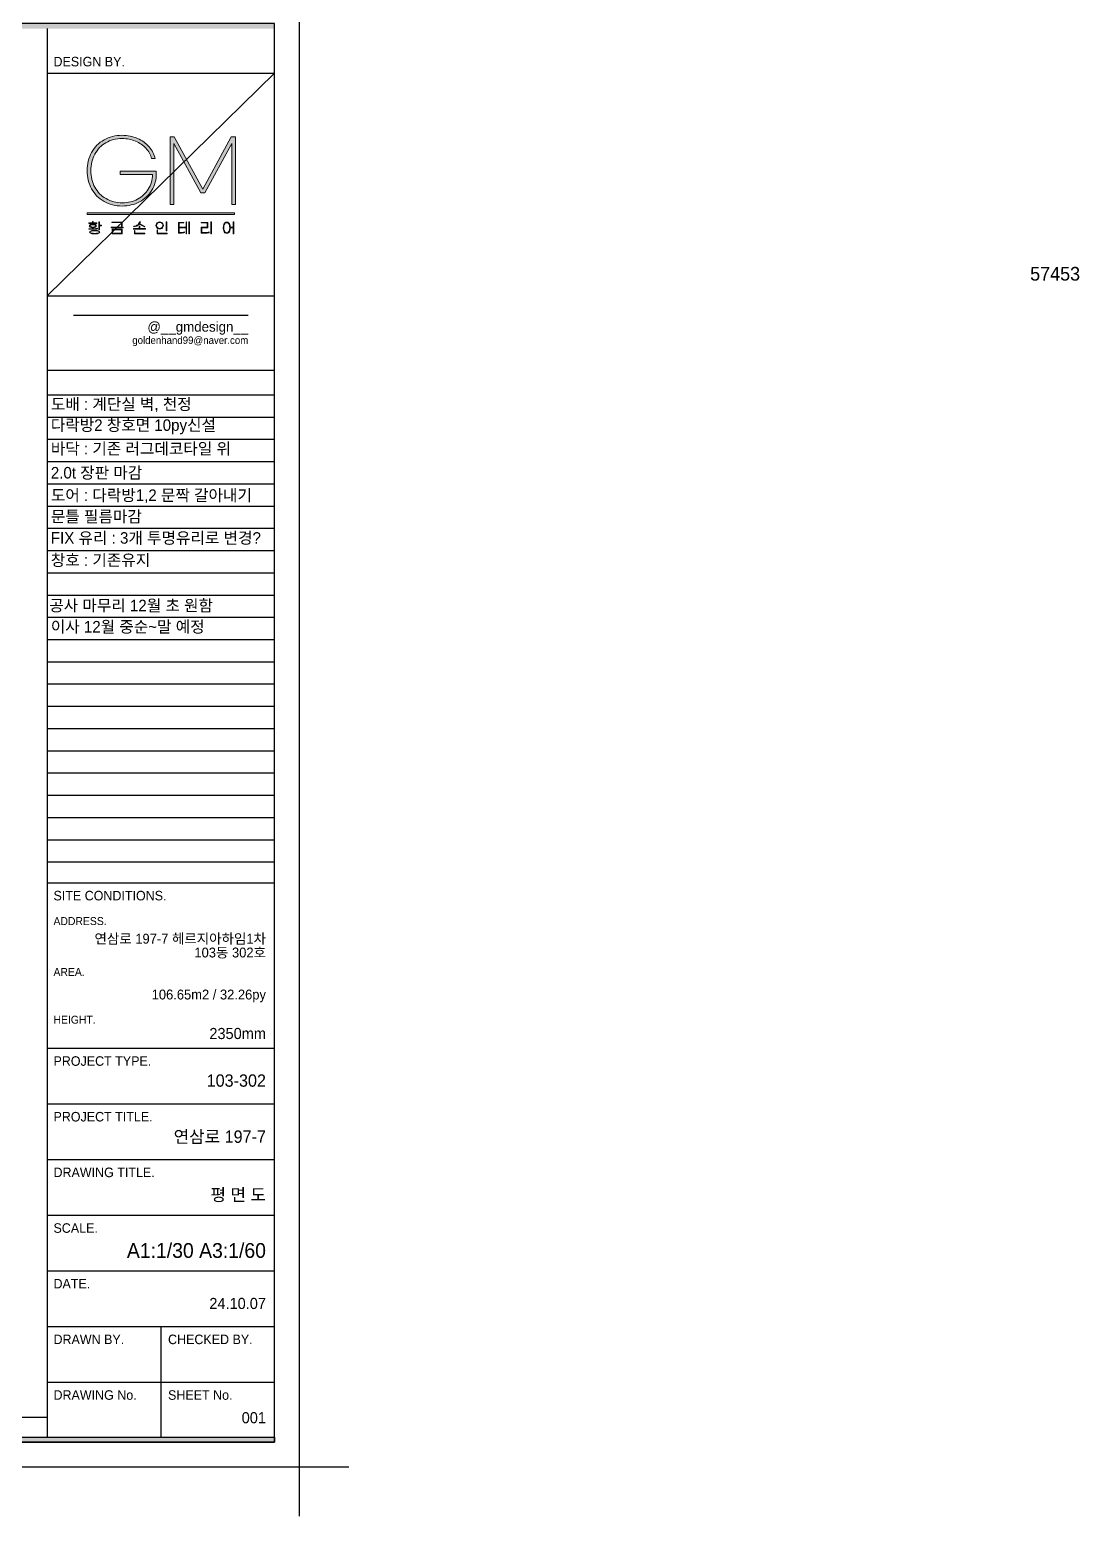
# Model space of a CAD drawing. Extents: x 11416736 to 11582377, y -14295679 to -14163266.
# Drawn here: x 11468621 to 11481367, y -14207436 to -14189391 of the extents above; entities that cross this region are included whole.
import ezdxf
from ezdxf.enums import TextEntityAlignment as Align

# ---------------------------------------------------------------- set-up
doc = ezdxf.new("R2010")
doc.units = 0
doc.header["$LTSCALE"] = 50
doc.header["$MEASUREMENT"] = 0
doc.layers.get('DEFPOINTS').update_dxf_attribs({"linetype": 'CONTINUOUS'})
for name, color, linetype in [('0-ELC TEXT', 7, 'CONTINUOUS'), ('03-TEXT', 3, 'CONTINUOUS'), ('_U+B808_U+C774_U+C5B4 2', 7, 'CONTINUOUS'), ('F-SYM', 7, 'CONTINUOUS'), ('FORM(YOURNAME)-11', 1, 'CONTINUOUS'), ('FORM(YOURNAME)-11 @ 1', 1, 'CONTINUOUS'), ('도면층4', 4, 'CONTINUOUS')]:
    doc.layers.add(name, color=color, linetype=linetype)
doc.styles.add('YOURNAME', font='HY울릉도M.TTF')
doc.styles.add('코레일둥고', font='Korail_Round_Gothic_Medium.ttf')

# ---------------------------------------------------------------- blocks, each defined once
blk = doc.blocks.new('block 29')
at = {"layer": '_U+B808_U+C774_U+C5B4 2'}
h = blk.add_hatch(color=35, dxfattribs=at)
h.dxf.hatch_style = 2
edge = h.paths.add_edge_path()
edge.add_spline(control_points=[(626.29, -130.32), (626.06, -130.35), (625.8, -130.36), (625.5, -130.36), (625.5, -130.36), (624.38, -130.36), (624.38, -130.36), (624.38, -130.36), (624.38, -130.21), (624.38, -130.21), (624.38, -130.21), (625.42, -130.21), (625.42, -130.21), (625.42, -130.21), (625.42, -129.89), (625.42, -129.89), (625.16, -129.88), (624.96, -129.84), (624.81, -129.76), (624.66, -129.68), (624.58, -129.57), (624.58, -129.44), (624.58, -129.3), (624.66, -129.19), (624.83, -129.1), (625, -129.02), (625.22, -128.98), (625.5, -128.98), (625.79, -128.98), (626.01, -129.02), (626.18, -129.1), (626.34, -129.19), (626.43, -129.3), (626.43, -129.44), (626.43, -129.57), (626.35, -129.68), (626.2, -129.76), (626.05, -129.84), (625.84, -129.89), (625.58, -129.89), (625.58, -129.89), (625.58, -130.21), (625.58, -130.21), (626.18, -130.2), (626.58, -130.16), (626.78, -130.07), (626.78, -130.07), (626.78, -130.22), (626.78, -130.22), (626.68, -130.27), (626.51, -130.3), (626.29, -130.32)], knot_values=[0, 0, 0, 0, 1, 1, 1, 2, 2, 2, 3, 3, 3, 4, 4, 4, 5, 5, 5, 6, 6, 6, 7, 7, 7, 8, 8, 8, 9, 9, 9, 10, 10, 10, 11, 11, 11, 12, 12, 12, 13, 13, 13, 14, 14, 14, 15, 15, 15, 16, 16, 16, 17, 17, 17, 17], degree=3, periodic=0)
h.paths.add_polyline_path([(626.62, -128.8), (624.41, -128.8), (624.41, -128.65), (625.41, -128.65), (625.41, -128.24), (625.58, -128.24), (625.58, -128.65), (626.62, -128.65)])
edge = h.paths.add_edge_path()
edge.add_spline(control_points=[(626.98, -130.76), (627.24, -130.83), (627.37, -130.96), (627.37, -131.13), (627.37, -131.3), (627.24, -131.42), (626.98, -131.5), (626.72, -131.57), (626.39, -131.61), (626, -131.61), (625.61, -131.61), (625.28, -131.57), (625.02, -131.5), (624.76, -131.42), (624.63, -131.3), (624.63, -131.13), (624.63, -130.96), (624.76, -130.83), (625.02, -130.76), (625.28, -130.68), (625.61, -130.65), (626, -130.65), (626.39, -130.65), (626.72, -130.68), (626.98, -130.76)], knot_values=[0, 0, 0, 0, 1, 1, 1, 2, 2, 2, 3, 3, 3, 4, 4, 4, 5, 5, 5, 6, 6, 6, 7, 7, 7, 8, 8, 8, 8], degree=3, periodic=0)
edge = h.paths.add_edge_path()
edge.add_spline(control_points=[(624.95, -129.67), (625.09, -129.72), (625.27, -129.75), (625.5, -129.75), (625.73, -129.75), (625.92, -129.72), (626.06, -129.67), (626.2, -129.61), (626.27, -129.53), (626.27, -129.44), (626.27, -129.34), (626.2, -129.27), (626.06, -129.21), (625.92, -129.15), (625.73, -129.13), (625.5, -129.13), (625.27, -129.13), (625.09, -129.15), (624.95, -129.21), (624.81, -129.27), (624.74, -129.34), (624.74, -129.44), (624.74, -129.53), (624.81, -129.61), (624.95, -129.67)], knot_values=[0, 0, 0, 0, 1, 1, 1, 2, 2, 2, 3, 3, 3, 4, 4, 4, 5, 5, 5, 6, 6, 6, 7, 7, 7, 8, 8, 8, 8], degree=3, periodic=0)
edge = h.paths.add_edge_path()
edge.add_spline(control_points=[(626.83, -131.38), (627.08, -131.33), (627.2, -131.25), (627.2, -131.13), (627.2, -131.01), (627.08, -130.92), (626.83, -130.87), (626.59, -130.82), (626.31, -130.79), (626, -130.79), (625.69, -130.79), (625.41, -130.82), (625.17, -130.87), (624.92, -130.92), (624.8, -131.01), (624.8, -131.13), (624.8, -131.25), (624.92, -131.33), (625.17, -131.38), (625.41, -131.44), (625.69, -131.46), (626, -131.46), (626.31, -131.46), (626.59, -131.44), (626.83, -131.38)], knot_values=[0, 0, 0, 0, 1, 1, 1, 2, 2, 2, 3, 3, 3, 4, 4, 4, 5, 5, 5, 6, 6, 6, 7, 7, 7, 8, 8, 8, 8], degree=3, periodic=0)
h.paths.add_polyline_path([(627.8, -129.28), (627.8, -129.43), (627.29, -129.43), (627.29, -130.53), (627.13, -130.53), (627.13, -128.32), (627.29, -128.32), (627.29, -129.28)])
h = blk.add_hatch(color=35, dxfattribs=at)
h.dxf.hatch_style = 2
h.paths.add_polyline_path([(639.69, -130.16), (639.69, -130.31), (636.44, -130.31), (636.44, -130.16), (637.98, -130.16), (637.98, -129.51), (638.15, -129.51), (638.15, -130.16)])
edge = h.paths.add_edge_path()
edge.add_spline(control_points=[(637.36, -129.47), (637.09, -129.61), (636.83, -129.68), (636.58, -129.68), (636.58, -129.68), (636.58, -129.53), (636.58, -129.53), (636.8, -129.52), (637.02, -129.46), (637.24, -129.35), (637.47, -129.24), (637.66, -129.08), (637.83, -128.89), (638, -128.7), (638.1, -128.49), (638.15, -128.26), (638.15, -128.26), (638.31, -128.28), (638.31, -128.28), (638.27, -128.46), (638.21, -128.63), (638.1, -128.79), (638.1, -128.79), (639.55, -129.58), (639.55, -129.58), (639.55, -129.58), (639.48, -129.71), (639.48, -129.71), (639.48, -129.71), (638.01, -128.93), (638.01, -128.93), (637.84, -129.15), (637.62, -129.33), (637.36, -129.47)], knot_values=[0, 0, 0, 0, 1, 1, 1, 2, 2, 2, 3, 3, 3, 4, 4, 4, 5, 5, 5, 6, 6, 6, 7, 7, 7, 8, 8, 8, 9, 9, 9, 10, 10, 10, 11, 11, 11, 11], degree=3, periodic=0)
h.paths.add_polyline_path([(636.86, -131.39), (639.51, -131.39), (639.51, -131.54), (636.7, -131.54), (636.7, -130.65), (636.86, -130.65)])
h = blk.add_hatch(color=35, dxfattribs=at)
h.dxf.hatch_style = 2
edge = h.paths.add_edge_path()
edge.add_spline(control_points=[(644.09, -128.5), (644.24, -128.59), (644.35, -128.7), (644.43, -128.84), (644.51, -128.98), (644.55, -129.14), (644.55, -129.31), (644.55, -129.49), (644.51, -129.65), (644.43, -129.79), (644.35, -129.93), (644.24, -130.04), (644.09, -130.13), (643.93, -130.21), (643.75, -130.25), (643.54, -130.25), (643.33, -130.25), (643.15, -130.21), (643, -130.13), (642.85, -130.04), (642.73, -129.93), (642.65, -129.79), (642.57, -129.65), (642.53, -129.49), (642.53, -129.31), (642.53, -129.14), (642.57, -128.98), (642.65, -128.84), (642.73, -128.7), (642.85, -128.59), (643, -128.5), (643.15, -128.42), (643.33, -128.38), (643.54, -128.38), (643.75, -128.38), (643.93, -128.42), (644.09, -128.5)], knot_values=[0, 0, 0, 0, 1, 1, 1, 2, 2, 2, 3, 3, 3, 4, 4, 4, 5, 5, 5, 6, 6, 6, 7, 7, 7, 8, 8, 8, 9, 9, 9, 10, 10, 10, 11, 11, 11, 12, 12, 12, 12], degree=3, periodic=0)
edge = h.paths.add_edge_path()
edge.add_spline(control_points=[(643.1, -128.62), (642.97, -128.69), (642.87, -128.78), (642.8, -128.9), (642.73, -129.02), (642.7, -129.16), (642.7, -129.31), (642.7, -129.47), (642.73, -129.61), (642.8, -129.73), (642.87, -129.85), (642.97, -129.94), (643.1, -130.01), (643.23, -130.07), (643.38, -130.11), (643.54, -130.11), (643.71, -130.11), (643.86, -130.07), (643.99, -130.01), (644.12, -129.94), (644.21, -129.85), (644.28, -129.73), (644.35, -129.61), (644.39, -129.47), (644.39, -129.31), (644.39, -129.16), (644.35, -129.02), (644.28, -128.9), (644.21, -128.78), (644.12, -128.69), (643.99, -128.62), (643.86, -128.56), (643.71, -128.52), (643.54, -128.52), (643.38, -128.52), (643.23, -128.56), (643.1, -128.62)], knot_values=[0, 0, 0, 0, 1, 1, 1, 2, 2, 2, 3, 3, 3, 4, 4, 4, 5, 5, 5, 6, 6, 6, 7, 7, 7, 8, 8, 8, 9, 9, 9, 10, 10, 10, 11, 11, 11, 12, 12, 12, 12], degree=3, periodic=0)
h.paths.add_polyline_path([(642.98, -131.39), (645.58, -131.39), (645.58, -131.54), (642.82, -131.54), (642.82, -130.53), (642.98, -130.53)])
h.paths.add_polyline_path([(645.45, -130.78), (645.29, -130.78), (645.29, -128.32), (645.45, -128.32)])
h = blk.add_hatch(color=35, dxfattribs=at)
h.dxf.hatch_style = 2
edge = h.paths.add_edge_path()
edge.add_spline(control_points=[(649.11, -131.24), (649.37, -131.24), (649.58, -131.22), (649.75, -131.19), (649.92, -131.17), (650.08, -131.12), (650.22, -131.05), (650.22, -131.05), (650.22, -131.21), (650.22, -131.21), (649.97, -131.33), (649.61, -131.39), (649.13, -131.39), (649.13, -131.39), (648.63, -131.39), (648.63, -131.39), (648.63, -131.39), (648.63, -128.48), (648.63, -128.48), (648.63, -128.48), (650.06, -128.48), (650.06, -128.48), (650.06, -128.48), (650.06, -128.63), (650.06, -128.63), (650.06, -128.63), (648.79, -128.63), (648.79, -128.63), (648.79, -128.63), (648.79, -129.81), (648.79, -129.81), (648.79, -129.81), (649.87, -129.81), (649.87, -129.81), (649.87, -129.81), (649.87, -129.96), (649.87, -129.96), (649.87, -129.96), (648.79, -129.96), (648.79, -129.96), (648.79, -129.96), (648.79, -131.24), (648.79, -131.24), (648.79, -131.24), (649.11, -131.24), (649.11, -131.24)], knot_values=[0, 0, 0, 0, 1, 1, 1, 2, 2, 2, 3, 3, 3, 4, 4, 4, 5, 5, 5, 6, 6, 6, 7, 7, 7, 8, 8, 8, 9, 9, 9, 10, 10, 10, 11, 11, 11, 12, 12, 12, 13, 13, 13, 14, 14, 14, 15, 15, 15, 15], degree=3, periodic=0)
h.paths.add_polyline_path([(650.64, -128.35), (650.8, -128.35), (650.8, -131.56), (650.64, -131.56), (650.64, -129.94), (650.06, -129.94), (650.06, -129.79), (650.64, -129.79)])
h.paths.add_polyline_path([(651.57, -128.32), (651.57, -131.62), (651.41, -131.62), (651.41, -128.32)])
h = blk.add_hatch(color=35, dxfattribs=at)
h.dxf.hatch_style = 2
edge = h.paths.add_edge_path()
edge.add_spline(control_points=[(656.55, -129.97), (656.55, -129.97), (654.9, -129.97), (654.9, -129.97), (654.9, -129.97), (654.9, -131.24), (654.9, -131.24), (654.9, -131.24), (656.08, -131.24), (656.08, -131.24), (656.23, -131.24), (656.39, -131.22), (656.55, -131.19), (656.7, -131.17), (656.83, -131.13), (656.93, -131.08), (656.93, -131.08), (656.93, -131.23), (656.93, -131.23), (656.83, -131.28), (656.71, -131.32), (656.55, -131.34), (656.4, -131.37), (656.24, -131.39), (656.08, -131.39), (656.08, -131.39), (654.74, -131.39), (654.74, -131.39), (654.74, -131.39), (654.74, -129.82), (654.74, -129.82), (654.74, -129.82), (656.39, -129.82), (656.39, -129.82), (656.39, -129.82), (656.39, -128.63), (656.39, -128.63), (656.39, -128.63), (654.73, -128.63), (654.73, -128.63), (654.73, -128.63), (654.73, -128.48), (654.73, -128.48), (654.73, -128.48), (656.55, -128.48), (656.55, -128.48), (656.55, -128.48), (656.55, -129.97), (656.55, -129.97)], knot_values=[0, 0, 0, 0, 1, 1, 1, 2, 2, 2, 3, 3, 3, 4, 4, 4, 5, 5, 5, 6, 6, 6, 7, 7, 7, 8, 8, 8, 9, 9, 9, 10, 10, 10, 11, 11, 11, 12, 12, 12, 13, 13, 13, 14, 14, 14, 15, 15, 15, 16, 16, 16, 16], degree=3, periodic=0)
h.paths.add_polyline_path([(657.51, -131.62), (657.34, -131.62), (657.34, -128.32), (657.51, -128.32)])
h = blk.add_hatch(color=35, dxfattribs=at)
h.dxf.hatch_style = 2
edge = h.paths.add_edge_path()
edge.add_spline(control_points=[(663.56, -128.32), (663.56, -128.32), (663.56, -131.62), (663.56, -131.62), (663.56, -131.62), (663.4, -131.62), (663.4, -131.62), (663.4, -131.62), (663.4, -129.94), (663.4, -129.94), (663.4, -129.94), (662.6, -129.94), (662.6, -129.94), (662.6, -130.27), (662.56, -130.54), (662.48, -130.77), (662.4, -130.99), (662.29, -131.16), (662.14, -131.27), (662, -131.38), (661.84, -131.43), (661.65, -131.43), (661.47, -131.43), (661.3, -131.38), (661.16, -131.27), (661.02, -131.16), (660.91, -130.99), (660.82, -130.76), (660.74, -130.54), (660.7, -130.26), (660.7, -129.93), (660.7, -129.6), (660.74, -129.33), (660.82, -129.1), (660.91, -128.88), (661.02, -128.71), (661.16, -128.6), (661.3, -128.49), (661.47, -128.43), (661.65, -128.43), (661.83, -128.43), (661.99, -128.48), (662.13, -128.58), (662.26, -128.68), (662.37, -128.83), (662.46, -129.04), (662.54, -129.24), (662.59, -129.5), (662.6, -129.79), (662.6, -129.79), (663.4, -129.79), (663.4, -129.79), (663.4, -129.79), (663.4, -128.32), (663.4, -128.32), (663.4, -128.32), (663.56, -128.32), (663.56, -128.32)], knot_values=[0, 0, 0, 0, 1, 1, 1, 2, 2, 2, 3, 3, 3, 4, 4, 4, 5, 5, 5, 6, 6, 6, 7, 7, 7, 8, 8, 8, 9, 9, 9, 10, 10, 10, 11, 11, 11, 12, 12, 12, 13, 13, 13, 14, 14, 14, 15, 15, 15, 16, 16, 16, 17, 17, 17, 18, 18, 18, 19, 19, 19, 19], degree=3, periodic=0)
edge = h.paths.add_edge_path()
edge.add_spline(control_points=[(662.06, -131.13), (662.18, -131.03), (662.27, -130.88), (662.34, -130.68), (662.4, -130.48), (662.44, -130.23), (662.44, -129.93), (662.44, -129.64), (662.4, -129.39), (662.34, -129.19), (662.27, -128.98), (662.18, -128.83), (662.06, -128.73), (661.94, -128.63), (661.8, -128.58), (661.65, -128.58), (661.5, -128.58), (661.37, -128.63), (661.25, -128.73), (661.13, -128.83), (661.04, -128.98), (660.97, -129.19), (660.9, -129.39), (660.87, -129.64), (660.87, -129.93), (660.87, -130.23), (660.9, -130.48), (660.97, -130.68), (661.04, -130.88), (661.13, -131.03), (661.25, -131.13), (661.37, -131.23), (661.5, -131.28), (661.65, -131.28), (661.8, -131.28), (661.94, -131.23), (662.06, -131.13)], knot_values=[0, 0, 0, 0, 1, 1, 1, 2, 2, 2, 3, 3, 3, 4, 4, 4, 5, 5, 5, 6, 6, 6, 7, 7, 7, 8, 8, 8, 9, 9, 9, 10, 10, 10, 11, 11, 11, 12, 12, 12, 12], degree=3, periodic=0)
h = blk.add_hatch(color=35, dxfattribs=at)
h.dxf.hatch_style = 2
h.paths.add_polyline_path([(633.67, -129.92), (630.41, -129.92), (630.41, -129.77), (633.67, -129.77)])
h.paths.add_polyline_path([(633.4, -129.51), (633.24, -129.51), (633.24, -128.55), (630.66, -128.55), (630.66, -128.4), (633.4, -128.4)])
h.paths.add_polyline_path([(633.41, -131.54), (630.67, -131.54), (630.67, -130.36), (633.41, -130.36)])
h.paths.add_polyline_path([(633.25, -131.39), (633.25, -130.51), (630.83, -130.51), (630.83, -131.39)])
at = {"layer": '_U+B808_U+C774_U+C5B4 2', "lineweight": 0}
for points in [[(626.62, -128.8), (624.41, -128.8), (624.41, -128.65), (625.41, -128.65), (625.41, -128.24), (625.58, -128.24), (625.58, -128.65), (626.62, -128.65), (626.62, -128.8)], [(627.8, -129.28), (627.8, -129.43), (627.29, -129.43), (627.29, -130.53), (627.13, -130.53), (627.13, -128.32), (627.29, -128.32), (627.29, -129.28), (627.8, -129.28)], [(645.45, -130.78), (645.29, -130.78), (645.29, -128.32), (645.45, -128.32), (645.45, -130.78)], [(651.57, -128.32), (651.57, -131.62), (651.41, -131.62), (651.41, -128.32), (651.57, -128.32)], [(657.51, -131.62), (657.34, -131.62), (657.34, -128.32), (657.51, -128.32), (657.51, -131.62)], [(633.67, -129.92), (630.41, -129.92), (630.41, -129.77), (633.67, -129.77), (633.67, -129.92)], [(633.4, -129.51), (633.24, -129.51), (633.24, -128.55), (630.66, -128.55), (630.66, -128.4), (633.4, -128.4), (633.4, -129.51)], [(633.41, -131.54), (630.67, -131.54), (630.67, -130.36), (633.41, -130.36), (633.41, -131.54)], [(633.25, -131.39), (633.25, -130.51), (630.83, -130.51), (630.83, -131.39), (633.25, -131.39)], [(639.69, -130.16), (639.69, -130.31), (636.44, -130.31), (636.44, -130.16), (637.98, -130.16), (637.98, -129.51), (638.15, -129.51), (638.15, -130.16), (639.69, -130.16)], [(636.86, -131.39), (639.51, -131.39), (639.51, -131.54), (636.7, -131.54), (636.7, -130.65), (636.86, -130.65), (636.86, -131.39)], [(642.98, -131.39), (645.58, -131.39), (645.58, -131.54), (642.82, -131.54), (642.82, -130.53), (642.98, -130.53), (642.98, -131.39)], [(650.64, -128.35), (650.8, -128.35), (650.8, -131.56), (650.64, -131.56), (650.64, -129.94), (650.06, -129.94), (650.06, -129.79), (650.64, -129.79), (650.64, -128.35)]]:
    blk.add_lwpolyline(points, dxfattribs=at)
for points, knots in [([(637.36, -129.47), (637.09, -129.61), (636.83, -129.68), (636.58, -129.68), (636.58, -129.68), (636.58, -129.53), (636.58, -129.53), (636.8, -129.52), (637.02, -129.46), (637.24, -129.35), (637.47, -129.24), (637.66, -129.08), (637.83, -128.89), (638, -128.7), (638.1, -128.49), (638.15, -128.26), (638.15, -128.26), (638.31, -128.28), (638.31, -128.28), (638.27, -128.46), (638.21, -128.63), (638.1, -128.79), (638.1, -128.79), (639.55, -129.58), (639.55, -129.58), (639.55, -129.58), (639.48, -129.71), (639.48, -129.71), (639.48, -129.71), (638.01, -128.93), (638.01, -128.93), (637.84, -129.15), (637.62, -129.33), (637.36, -129.47)], [0, 0, 0, 0, 1, 1, 1, 2, 2, 2, 3, 3, 3, 4, 4, 4, 5, 5, 5, 6, 6, 6, 7, 7, 7, 8, 8, 8, 9, 9, 9, 10, 10, 10, 11, 11, 11, 11]), ([(663.56, -128.32), (663.56, -128.32), (663.56, -131.62), (663.56, -131.62), (663.56, -131.62), (663.4, -131.62), (663.4, -131.62), (663.4, -131.62), (663.4, -129.94), (663.4, -129.94), (663.4, -129.94), (662.6, -129.94), (662.6, -129.94), (662.6, -130.27), (662.56, -130.54), (662.48, -130.77), (662.4, -130.99), (662.29, -131.16), (662.14, -131.27), (662, -131.38), (661.84, -131.43), (661.65, -131.43), (661.47, -131.43), (661.3, -131.38), (661.16, -131.27), (661.02, -131.16), (660.91, -130.99), (660.82, -130.76), (660.74, -130.54), (660.7, -130.26), (660.7, -129.93), (660.7, -129.6), (660.74, -129.33), (660.82, -129.1), (660.91, -128.88), (661.02, -128.71), (661.16, -128.6), (661.3, -128.49), (661.47, -128.43), (661.65, -128.43), (661.83, -128.43), (661.99, -128.48), (662.13, -128.58), (662.26, -128.68), (662.37, -128.83), (662.46, -129.04), (662.54, -129.24), (662.59, -129.5), (662.6, -129.79), (662.6, -129.79), (663.4, -129.79), (663.4, -129.79), (663.4, -129.79), (663.4, -128.32), (663.4, -128.32), (663.4, -128.32), (663.56, -128.32), (663.56, -128.32)], [0, 0, 0, 0, 1, 1, 1, 2, 2, 2, 3, 3, 3, 4, 4, 4, 5, 5, 5, 6, 6, 6, 7, 7, 7, 8, 8, 8, 9, 9, 9, 10, 10, 10, 11, 11, 11, 12, 12, 12, 13, 13, 13, 14, 14, 14, 15, 15, 15, 16, 16, 16, 17, 17, 17, 18, 18, 18, 19, 19, 19, 19]), ([(626.29, -130.32), (626.06, -130.35), (625.8, -130.36), (625.5, -130.36), (625.5, -130.36), (624.38, -130.36), (624.38, -130.36), (624.38, -130.36), (624.38, -130.21), (624.38, -130.21), (624.38, -130.21), (625.42, -130.21), (625.42, -130.21), (625.42, -130.21), (625.42, -129.89), (625.42, -129.89), (625.16, -129.88), (624.96, -129.84), (624.81, -129.76), (624.66, -129.68), (624.58, -129.57), (624.58, -129.44), (624.58, -129.3), (624.66, -129.19), (624.83, -129.1), (625, -129.02), (625.22, -128.98), (625.5, -128.98), (625.79, -128.98), (626.01, -129.02), (626.18, -129.1), (626.34, -129.19), (626.43, -129.3), (626.43, -129.44), (626.43, -129.57), (626.35, -129.68), (626.2, -129.76), (626.05, -129.84), (625.84, -129.89), (625.58, -129.89), (625.58, -129.89), (625.58, -130.21), (625.58, -130.21), (626.18, -130.2), (626.58, -130.16), (626.78, -130.07), (626.78, -130.07), (626.78, -130.22), (626.78, -130.22), (626.68, -130.27), (626.51, -130.3), (626.29, -130.32)], [0, 0, 0, 0, 1, 1, 1, 2, 2, 2, 3, 3, 3, 4, 4, 4, 5, 5, 5, 6, 6, 6, 7, 7, 7, 8, 8, 8, 9, 9, 9, 10, 10, 10, 11, 11, 11, 12, 12, 12, 13, 13, 13, 14, 14, 14, 15, 15, 15, 16, 16, 16, 17, 17, 17, 17]), ([(626.98, -130.76), (627.24, -130.83), (627.37, -130.96), (627.37, -131.13), (627.37, -131.3), (627.24, -131.42), (626.98, -131.5), (626.72, -131.57), (626.39, -131.61), (626, -131.61), (625.61, -131.61), (625.28, -131.57), (625.02, -131.5), (624.76, -131.42), (624.63, -131.3), (624.63, -131.13), (624.63, -130.96), (624.76, -130.83), (625.02, -130.76), (625.28, -130.68), (625.61, -130.65), (626, -130.65), (626.39, -130.65), (626.72, -130.68), (626.98, -130.76)], [0, 0, 0, 0, 1, 1, 1, 2, 2, 2, 3, 3, 3, 4, 4, 4, 5, 5, 5, 6, 6, 6, 7, 7, 7, 8, 8, 8, 8]), ([(624.95, -129.67), (625.09, -129.72), (625.27, -129.75), (625.5, -129.75), (625.73, -129.75), (625.92, -129.72), (626.06, -129.67), (626.2, -129.61), (626.27, -129.53), (626.27, -129.44), (626.27, -129.34), (626.2, -129.27), (626.06, -129.21), (625.92, -129.15), (625.73, -129.13), (625.5, -129.13), (625.27, -129.13), (625.09, -129.15), (624.95, -129.21), (624.81, -129.27), (624.74, -129.34), (624.74, -129.44), (624.74, -129.53), (624.81, -129.61), (624.95, -129.67)], [0, 0, 0, 0, 1, 1, 1, 2, 2, 2, 3, 3, 3, 4, 4, 4, 5, 5, 5, 6, 6, 6, 7, 7, 7, 8, 8, 8, 8]), ([(626.83, -131.38), (627.08, -131.33), (627.2, -131.25), (627.2, -131.13), (627.2, -131.01), (627.08, -130.92), (626.83, -130.87), (626.59, -130.82), (626.31, -130.79), (626, -130.79), (625.69, -130.79), (625.41, -130.82), (625.17, -130.87), (624.92, -130.92), (624.8, -131.01), (624.8, -131.13), (624.8, -131.25), (624.92, -131.33), (625.17, -131.38), (625.41, -131.44), (625.69, -131.46), (626, -131.46), (626.31, -131.46), (626.59, -131.44), (626.83, -131.38)], [0, 0, 0, 0, 1, 1, 1, 2, 2, 2, 3, 3, 3, 4, 4, 4, 5, 5, 5, 6, 6, 6, 7, 7, 7, 8, 8, 8, 8]), ([(644.09, -128.5), (644.24, -128.59), (644.35, -128.7), (644.43, -128.84), (644.51, -128.98), (644.55, -129.14), (644.55, -129.31), (644.55, -129.49), (644.51, -129.65), (644.43, -129.79), (644.35, -129.93), (644.24, -130.04), (644.09, -130.13), (643.93, -130.21), (643.75, -130.25), (643.54, -130.25), (643.33, -130.25), (643.15, -130.21), (643, -130.13), (642.85, -130.04), (642.73, -129.93), (642.65, -129.79), (642.57, -129.65), (642.53, -129.49), (642.53, -129.31), (642.53, -129.14), (642.57, -128.98), (642.65, -128.84), (642.73, -128.7), (642.85, -128.59), (643, -128.5), (643.15, -128.42), (643.33, -128.38), (643.54, -128.38), (643.75, -128.38), (643.93, -128.42), (644.09, -128.5)], [0, 0, 0, 0, 1, 1, 1, 2, 2, 2, 3, 3, 3, 4, 4, 4, 5, 5, 5, 6, 6, 6, 7, 7, 7, 8, 8, 8, 9, 9, 9, 10, 10, 10, 11, 11, 11, 12, 12, 12, 12]), ([(643.1, -128.62), (642.97, -128.69), (642.87, -128.78), (642.8, -128.9), (642.73, -129.02), (642.7, -129.16), (642.7, -129.31), (642.7, -129.47), (642.73, -129.61), (642.8, -129.73), (642.87, -129.85), (642.97, -129.94), (643.1, -130.01), (643.23, -130.07), (643.38, -130.11), (643.54, -130.11), (643.71, -130.11), (643.86, -130.07), (643.99, -130.01), (644.12, -129.94), (644.21, -129.85), (644.28, -129.73), (644.35, -129.61), (644.39, -129.47), (644.39, -129.31), (644.39, -129.16), (644.35, -129.02), (644.28, -128.9), (644.21, -128.78), (644.12, -128.69), (643.99, -128.62), (643.86, -128.56), (643.71, -128.52), (643.54, -128.52), (643.38, -128.52), (643.23, -128.56), (643.1, -128.62)], [0, 0, 0, 0, 1, 1, 1, 2, 2, 2, 3, 3, 3, 4, 4, 4, 5, 5, 5, 6, 6, 6, 7, 7, 7, 8, 8, 8, 9, 9, 9, 10, 10, 10, 11, 11, 11, 12, 12, 12, 12]), ([(649.11, -131.24), (649.37, -131.24), (649.58, -131.22), (649.75, -131.19), (649.92, -131.17), (650.08, -131.12), (650.22, -131.05), (650.22, -131.05), (650.22, -131.21), (650.22, -131.21), (649.97, -131.33), (649.61, -131.39), (649.13, -131.39), (649.13, -131.39), (648.63, -131.39), (648.63, -131.39), (648.63, -131.39), (648.63, -128.48), (648.63, -128.48), (648.63, -128.48), (650.06, -128.48), (650.06, -128.48), (650.06, -128.48), (650.06, -128.63), (650.06, -128.63), (650.06, -128.63), (648.79, -128.63), (648.79, -128.63), (648.79, -128.63), (648.79, -129.81), (648.79, -129.81), (648.79, -129.81), (649.87, -129.81), (649.87, -129.81), (649.87, -129.81), (649.87, -129.96), (649.87, -129.96), (649.87, -129.96), (648.79, -129.96), (648.79, -129.96), (648.79, -129.96), (648.79, -131.24), (648.79, -131.24), (648.79, -131.24), (649.11, -131.24), (649.11, -131.24)], [0, 0, 0, 0, 1, 1, 1, 2, 2, 2, 3, 3, 3, 4, 4, 4, 5, 5, 5, 6, 6, 6, 7, 7, 7, 8, 8, 8, 9, 9, 9, 10, 10, 10, 11, 11, 11, 12, 12, 12, 13, 13, 13, 14, 14, 14, 15, 15, 15, 15]), ([(656.55, -129.97), (656.55, -129.97), (654.9, -129.97), (654.9, -129.97), (654.9, -129.97), (654.9, -131.24), (654.9, -131.24), (654.9, -131.24), (656.08, -131.24), (656.08, -131.24), (656.23, -131.24), (656.39, -131.22), (656.55, -131.19), (656.7, -131.17), (656.83, -131.13), (656.93, -131.08), (656.93, -131.08), (656.93, -131.23), (656.93, -131.23), (656.83, -131.28), (656.71, -131.32), (656.55, -131.34), (656.4, -131.37), (656.24, -131.39), (656.08, -131.39), (656.08, -131.39), (654.74, -131.39), (654.74, -131.39), (654.74, -131.39), (654.74, -129.82), (654.74, -129.82), (654.74, -129.82), (656.39, -129.82), (656.39, -129.82), (656.39, -129.82), (656.39, -128.63), (656.39, -128.63), (656.39, -128.63), (654.73, -128.63), (654.73, -128.63), (654.73, -128.63), (654.73, -128.48), (654.73, -128.48), (654.73, -128.48), (656.55, -128.48), (656.55, -128.48), (656.55, -128.48), (656.55, -129.97), (656.55, -129.97)], [0, 0, 0, 0, 1, 1, 1, 2, 2, 2, 3, 3, 3, 4, 4, 4, 5, 5, 5, 6, 6, 6, 7, 7, 7, 8, 8, 8, 9, 9, 9, 10, 10, 10, 11, 11, 11, 12, 12, 12, 13, 13, 13, 14, 14, 14, 15, 15, 15, 16, 16, 16, 16]), ([(662.06, -131.13), (662.18, -131.03), (662.27, -130.88), (662.34, -130.68), (662.4, -130.48), (662.44, -130.23), (662.44, -129.93), (662.44, -129.64), (662.4, -129.39), (662.34, -129.19), (662.27, -128.98), (662.18, -128.83), (662.06, -128.73), (661.94, -128.63), (661.8, -128.58), (661.65, -128.58), (661.5, -128.58), (661.37, -128.63), (661.25, -128.73), (661.13, -128.83), (661.04, -128.98), (660.97, -129.19), (660.9, -129.39), (660.87, -129.64), (660.87, -129.93), (660.87, -130.23), (660.9, -130.48), (660.97, -130.68), (661.04, -130.88), (661.13, -131.03), (661.25, -131.13), (661.37, -131.23), (661.5, -131.28), (661.65, -131.28), (661.8, -131.28), (661.94, -131.23), (662.06, -131.13)], [0, 0, 0, 0, 1, 1, 1, 2, 2, 2, 3, 3, 3, 4, 4, 4, 5, 5, 5, 6, 6, 6, 7, 7, 7, 8, 8, 8, 9, 9, 9, 10, 10, 10, 11, 11, 11, 12, 12, 12, 12])]:
    blk.add_open_spline(points, degree=3, knots=knots, dxfattribs=at)
blk = doc.blocks.new('block 30')
at = {"layer": '_U+B808_U+C774_U+C5B4 2'}
h = blk.add_hatch(color=35, dxfattribs=at)
h.dxf.hatch_style = 2
edge = h.paths.add_edge_path()
edge.add_spline(control_points=[(637.53, -105.82), (638.78, -106.37), (639.83, -107.12), (640.66, -108.08), (641.5, -109.03), (642.06, -110.11), (642.35, -111.29), (642.35, -111.29), (641.36, -111.29), (641.36, -111.29), (641.11, -110.26), (640.6, -109.33), (639.84, -108.5), (639.08, -107.68), (638.14, -107.03), (637.02, -106.57), (635.9, -106.11), (634.7, -105.88), (633.42, -105.88), (631.78, -105.88), (630.32, -106.25), (629.04, -106.99), (627.76, -107.73), (626.76, -108.76), (626.05, -110.08), (625.33, -111.4), (624.97, -112.88), (624.97, -114.53), (624.97, -116.2), (625.33, -117.69), (626.05, -119), (626.76, -120.31), (627.77, -121.34), (629.05, -122.08), (630.34, -122.82), (631.82, -123.19), (633.49, -123.19), (634.98, -123.19), (636.34, -122.87), (637.56, -122.23), (638.78, -121.59), (639.75, -120.69), (640.47, -119.53), (641.18, -118.38), (641.57, -117.05), (641.61, -115.55), (641.61, -115.55), (632.88, -115.55), (632.88, -115.55), (632.88, -115.55), (632.88, -114.65), (632.88, -114.65), (632.88, -114.65), (642.63, -114.65), (642.63, -114.65), (642.63, -114.65), (642.63, -115.25), (642.63, -115.25), (642.63, -116.97), (642.23, -118.49), (641.42, -119.84), (640.6, -121.18), (639.49, -122.22), (638.08, -122.96), (636.67, -123.7), (635.11, -124.07), (633.39, -124.07), (631.57, -124.07), (629.95, -123.66), (628.52, -122.85), (627.09, -122.03), (625.98, -120.89), (625.18, -119.44), (624.37, -117.99), (623.97, -116.36), (623.97, -114.53), (623.97, -112.71), (624.37, -111.08), (625.18, -109.63), (625.98, -108.18), (627.09, -107.04), (628.52, -106.22), (629.95, -105.41), (631.57, -105), (633.39, -105), (634.89, -105), (636.27, -105.27), (637.53, -105.82)], knot_values=[0, 0, 0, 0, 1, 1, 1, 2, 2, 2, 3, 3, 3, 4, 4, 4, 5, 5, 5, 6, 6, 6, 7, 7, 7, 8, 8, 8, 9, 9, 9, 10, 10, 10, 11, 11, 11, 12, 12, 12, 13, 13, 13, 14, 14, 14, 15, 15, 15, 16, 16, 16, 17, 17, 17, 18, 18, 18, 19, 19, 19, 20, 20, 20, 21, 21, 21, 22, 22, 22, 23, 23, 23, 24, 24, 24, 25, 25, 25, 26, 26, 26, 27, 27, 27, 28, 28, 28, 29, 29, 29, 29], degree=3, periodic=0)
h = blk.add_hatch(color=35, dxfattribs=at)
h.dxf.hatch_style = 2
h.paths.add_polyline_path([(646.36, -105.39), (647.49, -105.39), (655.18, -119.56), (662.86, -105.39), (663.97, -105.39), (663.97, -123.68), (662.98, -123.68), (662.98, -107.17), (655.73, -120.53), (654.6, -120.53), (647.35, -107.17), (647.35, -123.68), (646.36, -123.68)])
at = {"layer": '_U+B808_U+C774_U+C5B4 2', "lineweight": 0}
blk.add_lwpolyline([(646.36, -105.39), (647.49, -105.39), (655.18, -119.56), (662.86, -105.39), (663.97, -105.39), (663.97, -123.68), (662.98, -123.68), (662.98, -107.17), (655.73, -120.53), (654.6, -120.53), (647.35, -107.17), (647.35, -123.68), (646.36, -123.68), (646.36, -105.39)], dxfattribs=at)
blk.add_open_spline([(637.53, -105.82), (638.78, -106.37), (639.83, -107.12), (640.66, -108.08), (641.5, -109.03), (642.06, -110.11), (642.35, -111.29), (642.35, -111.29), (641.36, -111.29), (641.36, -111.29), (641.11, -110.26), (640.6, -109.33), (639.84, -108.5), (639.08, -107.68), (638.14, -107.03), (637.02, -106.57), (635.9, -106.11), (634.7, -105.88), (633.42, -105.88), (631.78, -105.88), (630.32, -106.25), (629.04, -106.99), (627.76, -107.73), (626.76, -108.76), (626.05, -110.08), (625.33, -111.4), (624.97, -112.88), (624.97, -114.53), (624.97, -116.2), (625.33, -117.69), (626.05, -119), (626.76, -120.31), (627.77, -121.34), (629.05, -122.08), (630.34, -122.82), (631.82, -123.19), (633.49, -123.19), (634.98, -123.19), (636.34, -122.87), (637.56, -122.23), (638.78, -121.59), (639.75, -120.69), (640.47, -119.53), (641.18, -118.38), (641.57, -117.05), (641.61, -115.55), (641.61, -115.55), (632.88, -115.55), (632.88, -115.55), (632.88, -115.55), (632.88, -114.65), (632.88, -114.65), (632.88, -114.65), (642.63, -114.65), (642.63, -114.65), (642.63, -114.65), (642.63, -115.25), (642.63, -115.25), (642.63, -116.97), (642.23, -118.49), (641.42, -119.84), (640.6, -121.18), (639.49, -122.22), (638.08, -122.96), (636.67, -123.7), (635.11, -124.07), (633.39, -124.07), (631.57, -124.07), (629.95, -123.66), (628.52, -122.85), (627.09, -122.03), (625.98, -120.89), (625.18, -119.44), (624.37, -117.99), (623.97, -116.36), (623.97, -114.53), (623.97, -112.71), (624.37, -111.08), (625.18, -109.63), (625.98, -108.18), (627.09, -107.04), (628.52, -106.22), (629.95, -105.41), (631.57, -105), (633.39, -105), (634.89, -105), (636.27, -105.27), (637.53, -105.82)], degree=3, knots=[0, 0, 0, 0, 1, 1, 1, 2, 2, 2, 3, 3, 3, 4, 4, 4, 5, 5, 5, 6, 6, 6, 7, 7, 7, 8, 8, 8, 9, 9, 9, 10, 10, 10, 11, 11, 11, 12, 12, 12, 13, 13, 13, 14, 14, 14, 15, 15, 15, 16, 16, 16, 17, 17, 17, 18, 18, 18, 19, 19, 19, 20, 20, 20, 21, 21, 21, 22, 22, 22, 23, 23, 23, 24, 24, 24, 25, 25, 25, 26, 26, 26, 27, 27, 27, 28, 28, 28, 29, 29, 29, 29], dxfattribs=at)
blk = doc.blocks.new('block 28')
at = {"layer": '_U+B808_U+C774_U+C5B4 2'}
for name in ['block 30', 'block 29']:
    blk.add_blockref(name, (0, 0), dxfattribs=at)
blk = doc.blocks.new('block 27')
at = {"layer": '_U+B808_U+C774_U+C5B4 2'}
h = blk.add_hatch(color=35, dxfattribs=at)
h.dxf.hatch_style = 2
h.paths.add_polyline_path([(663.76, -126.35), (623.97, -126.35), (623.97, -125.94), (663.76, -125.94)])
at = {"layer": '_U+B808_U+C774_U+C5B4 2', "lineweight": 0}
blk.add_lwpolyline([(663.76, -126.35), (623.97, -126.35), (623.97, -125.94), (663.76, -125.94), (663.76, -126.35)], dxfattribs=at)
at = {"layer": '_U+B808_U+C774_U+C5B4 2'}
blk.add_blockref('block 28', (0, 0), dxfattribs=at)
blk = doc.blocks.new('FORM-PLAN')
at = {"layer": 'FORM(YOURNAME)-11'}
h = blk.add_hatch(color=256, dxfattribs=at)
h.dxf.hatch_style = 1
h.paths.add_polyline_path([(-71444, 55115), (10556, 55115), (10556, 54915), (-71444, 54915)])
h.paths.add_polyline_path([(-71444, -2085), (10556, -2085), (10556, -2285), (-71444, -2285)])
at = {"layer": 'DEFPOINTS', "color": 158}
for p, q in [((1346, 54915), (1346, -2085)), ((10556, 53115), (1346, 44093)), ((1346, 53115), (10556, 53115)), ((1346, 44093), (10556, 44093)), ((1346, -1285), (-71444, -1285))]:
    blk.add_line(p, q, dxfattribs=at)
blk.add_lwpolyline([(-71444, -2285), (10556, -2285), (10556, 55115), (-71444, 55115)], close=True, dxfattribs=at)
at = {"layer": 'DEFPOINTS', "color": 1}
blk.add_lwpolyline([(11556, -5285), (11556, -3285), (13556, -3285)], dxfattribs=at)
at = {"layer": 'FORM(YOURNAME)-11', "color": 251}
blk.add_line((2415, 43323), (9487, 43323), dxfattribs=at)
at = {"layer": 'FORM(YOURNAME)-11', "color": 14}
for p, q in [((1346, 41093), (10556, 41093)), ((1346, 40093), (10556, 40093)), ((1346, 39193), (10556, 39193)), ((1346, 38293), (10556, 38293)), ((1346, 37393), (10556, 37393)), ((1346, 36493), (10556, 36493)), ((1346, 35593), (10556, 35593)), ((1346, 34693), (10556, 34693)), ((1346, 33793), (10556, 33793)), ((1346, 32893), (10556, 32893)), ((1346, 31993), (10556, 31993)), ((1346, 31093), (10556, 31093)), ((1346, 30193), (10556, 30193)), ((1346, 29293), (10556, 29293)), ((1346, 28393), (10556, 28393)), ((1346, 27493), (10556, 27493)), ((1346, 26593), (10556, 26593)), ((1346, 25693), (10556, 25693)), ((1346, 24793), (10556, 24793)), ((1346, 23893), (10556, 23893)), ((1346, 22993), (10556, 22993)), ((1346, 22093), (10556, 22093)), ((1346, 21193), (10556, 21193)), ((1346, 20344), (10556, 20344)), ((1346, 13651), (10556, 13651)), ((1346, 11398), (10556, 11398)), ((1346, 9146), (10556, 9146)), ((1346, 6893), (10556, 6893)), ((1346, 4641), (10556, 4641)), ((1346, 2388), (10556, 2388)), ((5951, 2388), (5951, -2085)), ((1346, 136), (10556, 136))]:
    blk.add_line(p, q, dxfattribs=at)
at = {"layer": 'FORM(YOURNAME)-11', "color": 250}
blk.add_lwpolyline([(-72444, -3285), (11556, -3285), (11556, 56115), (-72444, 56115)], close=True, dxfattribs=at)
at = {"layer": 'FORM(YOURNAME)-11'}
blk.add_lwpolyline([(-71444, -2085), (10556, -2085), (10556, -2285), (-71444, -2285)], close=True, dxfattribs=at)
at = {"layer": '_U+B808_U+C774_U+C5B4 2', "xscale": 150, "yscale": 150, "zscale": 150}
blk.add_blockref('block 27', (-90629, 66345), dxfattribs=at)
at = {"layer": 'FORM(YOURNAME)-11', "color": 14, "style": 'YOURNAME'}
for s, height, p in [('DESIGN BY.', 386.1, (1603, 53577)), ('SITE CONDITIONS.', 386.14, (1603, 19829)), ('PROJECT TYPE.', 386.14, (1603, 13136)), ('PROJECT TITLE.', 386.14, (1603, 10883)), ('DRAWING TITLE.', 386.14, (1603, 8631)), ('SCALE.', 386.1, (1603, 6378)), ('DATE.', 386.1, (1603, 4126)), ('DRAWN BY.', 386.1, (1603, 1873)), ('CHECKED BY.', 386.14, (6240, 1873)), ('DRAWING No.', 386.14, (1603, -379)), ('SHEET No.', 386.1, (6240, -379))]:
    blk.add_text(s, height=height, dxfattribs=at).set_placement(p, align=Align.MIDDLE_LEFT)
for s, height, width, p in [('@__gmdesign__', 400, 1.03, (9487, 42649)), ('goldenhand99@naver.com', 300, 0.995, (9487, 42154))]:
    blk.add_text(s, height=height, dxfattribs=dict(at, width=width)).set_placement(p, align=Align.RIGHT)
at = {"layer": 'FORM(YOURNAME)-11', "color": 251, "style": 'YOURNAME'}
for s, p in [('ADDRESS.', (1603, 18799)), ('AREA.', (1603, 16740)), ('HEIGHT.', (1603, 14809))]:
    blk.add_text(s, height=321.8, dxfattribs=at).set_placement(p, align=Align.MIDDLE_LEFT)
at = {"layer": 'FORM(YOURNAME)-11', "color": 3, "style": 'YOURNAME'}
for tag, height, p in [('1', 450, (9905, 18188)), ('2', 450, (9905, 17544)), ('3', 450, (9905, 16257)), ('4', 450, (9905, 14326)), ('5', 515, (9905, 12009)), ('6', 515, (9905, 9757)), ('7', 515, (9905, 7504)), ('8', 515, (9905, 5252)), ('9', 515, (9905, 2999)), ('10', 515, (5655, 811)), ('11', 515, (9905, 747)), ('12', 515, (5655, -1441)), ('13', 515, (9905, -1441))]:
    blk.add_attdef(tag, text='', height=height, dxfattribs=at).set_placement(p, align=Align.MIDDLE_RIGHT)
blk = doc.blocks.new('*U324')
at = {"layer": 'F-SYM'}
ref = blk.add_blockref('FORM-PLAN', (11468429, -14205851), dxfattribs=dict(at, xscale=0.3, yscale=0.3, zscale=0.3))
ref.add_attrib('4', '2350mm', dxfattribs={"layer": 'FORM(YOURNAME)-11 @ 1', "color": 3, "height": 135, "style": 'YOURNAME'}).set_placement((11471490, -14201576), align=Align.MIDDLE_RIGHT)
ref.add_attrib('3', '106.65m2 / 32.26py', dxfattribs={"layer": 'FORM(YOURNAME)-11 @ 1', "color": 3, "height": 120, "style": 'YOURNAME'}).set_placement((11471490, -14201103), align=Align.MIDDLE_RIGHT)
ref.add_attrib('2', '103동 302호', dxfattribs={"layer": 'FORM(YOURNAME)-11 @ 1', "color": 3, "height": 120, "style": 'YOURNAME'}).set_placement((11471490, -14200593), align=Align.MIDDLE_RIGHT)
ref.add_attrib('1', '연삼로 197-7 헤르지아하임1차', dxfattribs={"layer": 'FORM(YOURNAME)-11 @ 1', "color": 3, "height": 120, "style": 'YOURNAME'}).set_placement((11471490, -14200425), align=Align.MIDDLE_RIGHT)
ref.add_attrib('5', '103-302', dxfattribs={"layer": 'FORM(YOURNAME)-11 @ 1', "color": 3, "height": 150, "style": 'YOURNAME'}).set_placement((11471490, -14202147), align=Align.MIDDLE_RIGHT)
ref.add_attrib('6', '연삼로 197-7', dxfattribs={"layer": 'FORM(YOURNAME)-11 @ 1', "color": 3, "height": 150, "style": 'YOURNAME'}).set_placement((11471490, -14202828), align=Align.MIDDLE_RIGHT)
ref.add_attrib('7', '평 면 도', dxfattribs={"layer": 'FORM(YOURNAME)-11 @ 1', "color": 3, "height": 150, "style": 'YOURNAME'}).set_placement((11471490, -14203533), align=Align.MIDDLE_RIGHT)
ref.add_attrib('8', 'A1:1/30 A3:1/60', dxfattribs={"layer": 'FORM(YOURNAME)-11 @ 1', "color": 3, "height": 180, "style": 'YOURNAME'}).set_placement((11471490, -14204210), align=Align.MIDDLE_RIGHT)
ref.add_attrib('9', '24.10.07', dxfattribs={"layer": 'FORM(YOURNAME)-11 @ 1', "color": 3, "height": 135, "style": 'YOURNAME'}).set_placement((11471490, -14204853), align=Align.MIDDLE_RIGHT)
ref.add_attrib('13', '001', dxfattribs={"layer": 'FORM(YOURNAME)-11 @ 1', "color": 3, "height": 135, "style": 'YOURNAME'}).set_placement((11471490, -14206240), align=Align.MIDDLE_RIGHT)

msp = doc.modelspace()

# ---------------------------------------------------------------- block references
at = {"layer": '도면층4'}
msp.add_blockref('*U324', (0, 0), dxfattribs=at)

# ---------------------------------------------------------------- texts
at = {"layer": '0-ELC TEXT', "style": '코레일둥고'}
for s, p in [('도배 : 계단실 벽, 천정', (11468877.8, -14194006.1)), ('다락방2 창호면 10py신설', (11468877, -14194260.3)), ('바닥 : 기존 러그데코타일 위', (11468877.8, -14194546.1)), ('2.0t 장판 마감', (11468877.8, -14194838.7)), ('도어 : 다락방1,2 문짝 갈아내기', (11468877.8, -14195111.3)), ('문틀 필름마감', (11468877.8, -14195369.5)), ('FIX 유리 : 3개 투명유리로 변경?', (11468877.8, -14195629.9)), ('창호 : 기존유지', (11468877.8, -14195899.5)), ('공사 마무리 12월 초 원함', (11468858.5, -14196450.1)), ('이사 12월 중순~말 예정', (11468877, -14196708.1))]:
    msp.add_text(s, height=140, dxfattribs=at).set_placement(p)
at = {"layer": '03-TEXT', "style": '코레일둥고'}
msp.add_text('57453', height=166.67, dxfattribs=at).set_placement((11481073.8, -14192436.5), align=Align.CENTER)

doc.saveas('drawing.dxf')
